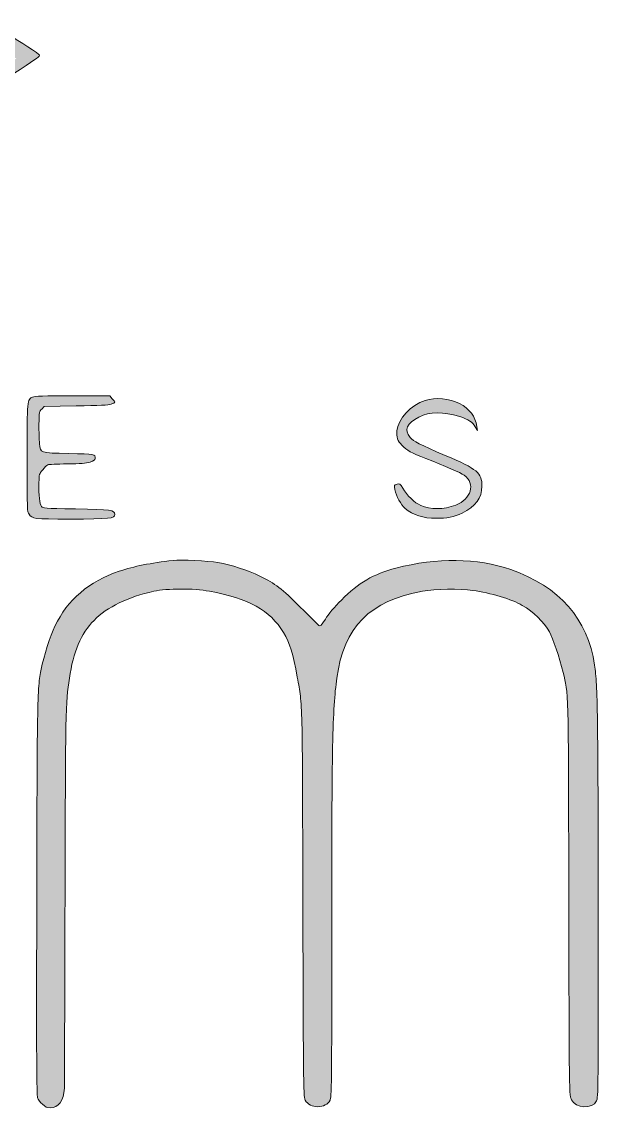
# Model space of a CAD drawing. Header units: millimetres. Extents: x 129 to 548, y 84 to 295.
# Drawn here: x 257.5 to 330.4, y 145 to 282.7 of the extents above; entities that cross this region are included whole.
import ezdxf

# ---------------------------------------------------------------- set-up
doc = ezdxf.new("R2010")
doc.units = ezdxf.units.MM
doc.header["$MEASUREMENT"] = 0
doc.layers.add('Layer 1', color=7, linetype='Continuous', lineweight=0)

# ---------------------------------------------------------------- blocks, each defined once
blk = doc.blocks.new('Block_0')
at = {"layer": 'Layer 1', "true_color": 0x000000, "transparency": 33554687}
h = blk.add_hatch(color=18, dxfattribs=at)
h.dxf.hatch_style = 2
edge = h.paths.add_edge_path()
edge.add_spline(control_points=[(256.8, 278.09), (256.8, 278.04), (256.37, 277.73), (255.87, 277.43), (255.87, 277.43), (254.93, 276.86), (254.93, 276.86), (254.93, 276.86), (254.05, 277.48), (254.05, 277.48), (253.56, 277.82), (253.16, 278.11), (253.16, 278.13), (253.16, 278.16), (253.98, 278.18), (254.98, 278.18), (255.98, 278.18), (256.8, 278.13), (256.8, 278.09)], knot_values=[0, 0, 0, 0, 1, 1, 1, 2, 2, 2, 3, 3, 3, 4, 4, 4, 5, 5, 5, 6, 6, 6, 6], degree=3, periodic=0)
edge = h.paths.add_edge_path()
edge.add_spline(control_points=[(249.48, 277.86), (250.49, 277.16), (251.86, 276.13), (251.87, 276.04), (251.87, 275.89), (251.02, 275.94), (250.28, 276.13), (249.27, 276.38), (248.18, 276.95), (247.61, 277.5), (247.61, 277.5), (247.11, 277.98), (247.11, 277.98), (247.11, 277.98), (247.41, 278.07), (247.41, 278.07), (247.57, 278.12), (247.99, 278.16), (248.36, 278.17), (248.9, 278.18), (249.1, 278.12), (249.48, 277.86)], knot_values=[0, 0, 0, 0, 1, 1, 1, 2, 2, 2, 3, 3, 3, 4, 4, 4, 5, 5, 5, 6, 6, 6, 7, 7, 7, 7], degree=3, periodic=0)
edge = h.paths.add_edge_path()
edge.add_spline(control_points=[(251.69, 278.17), (252.08, 278.1), (252.61, 277.93), (252.87, 277.8), (253.52, 277.46), (254.46, 276.74), (254.36, 276.64), (254.26, 276.55), (252.68, 276.07), (252.48, 276.07), (252.34, 276.07), (251.15, 277.01), (250.42, 277.7), (250.42, 277.7), (249.98, 278.12), (249.98, 278.12), (249.98, 278.12), (250.42, 278.19), (250.42, 278.19), (250.67, 278.23), (250.91, 278.27), (250.94, 278.28), (250.98, 278.28), (251.32, 278.24), (251.69, 278.17)], knot_values=[0, 0, 0, 0, 1, 1, 1, 2, 2, 2, 3, 3, 3, 4, 4, 4, 5, 5, 5, 6, 6, 6, 7, 7, 7, 8, 8, 8, 8], degree=3, periodic=0)
edge = h.paths.add_edge_path()
edge.add_spline(control_points=[(255.74, 279.45), (255.95, 279.29), (256.21, 279.06), (256.3, 278.92), (256.3, 278.92), (256.47, 278.65), (256.47, 278.65), (256.47, 278.65), (254.94, 278.65), (254.94, 278.65), (254.1, 278.65), (253.38, 278.7), (253.33, 278.75), (253.24, 278.91), (254.67, 279.71), (255.05, 279.71), (255.21, 279.71), (255.53, 279.59), (255.74, 279.45)], knot_values=[0, 0, 0, 0, 1, 1, 1, 2, 2, 2, 3, 3, 3, 4, 4, 4, 5, 5, 5, 6, 6, 6, 6], degree=3, periodic=0)
edge = h.paths.add_edge_path()
edge.add_spline(control_points=[(253.58, 280.39), (253.99, 280.23), (254.32, 280.07), (254.3, 280), (254.22, 279.76), (252.78, 278.88), (252.2, 278.71), (251.54, 278.52), (250.38, 278.47), (250.13, 278.64), (249.91, 278.78), (252.26, 280.63), (252.67, 280.64), (252.75, 280.64), (253.16, 280.53), (253.58, 280.39)], knot_values=[0, 0, 0, 0, 1, 1, 1, 2, 2, 2, 3, 3, 3, 4, 4, 4, 5, 5, 5, 5], degree=3, periodic=0)
edge = h.paths.add_edge_path()
edge.add_spline(control_points=[(251.68, 280.67), (251.74, 280.57), (249.7, 278.93), (249.2, 278.66), (248.92, 278.52), (246.94, 278.48), (246.94, 278.63), (246.94, 278.78), (247.78, 279.54), (248.35, 279.89), (249.11, 280.36), (250.31, 280.76), (251.01, 280.76), (251.34, 280.76), (251.64, 280.71), (251.68, 280.67)], knot_values=[0, 0, 0, 0, 1, 1, 1, 2, 2, 2, 3, 3, 3, 4, 4, 4, 5, 5, 5, 5], degree=3, periodic=0)
edge = h.paths.add_edge_path()
edge.add_spline(control_points=[(250.75, 282.5), (250.38, 282.3), (249.86, 281.78), (249.68, 281.44), (249.68, 281.44), (249.52, 281.13), (249.52, 281.13), (249.52, 281.13), (248.98, 281.36), (248.98, 281.36), (247.98, 281.81), (247.06, 281.63), (246.42, 280.88), (246, 280.36), (245.91, 279.85), (245.93, 278.18), (245.96, 276.54), (246.07, 276.22), (246.75, 275.62), (247.3, 275.14), (247.9, 275.03), (248.58, 275.29), (248.87, 275.41), (249.19, 275.53), (249.29, 275.55), (249.4, 275.59), (249.59, 275.42), (249.83, 275.09), (250.69, 273.86), (252.33, 273.88), (253.04, 275.13), (253.04, 275.13), (253.36, 275.66), (253.36, 275.66), (253.36, 275.66), (254.34, 275.61), (254.34, 275.61), (255.04, 275.59), (255.47, 275.62), (255.75, 275.75), (255.99, 275.84), (257, 276.48), (258.01, 277.15), (259.71, 278.28), (259.84, 278.39), (259.65, 278.55), (259.04, 279.07), (256.14, 280.91), (255.67, 281.08), (255.15, 281.25), (254.36, 281.24), (253.69, 281.05), (253.5, 281.01), (253.39, 281.1), (253.12, 281.58), (252.88, 282.04), (252.68, 282.24), (252.3, 282.4), (251.75, 282.66), (251.1, 282.7), (250.75, 282.5)], knot_values=[0, 0, 0, 0, 1, 1, 1, 2, 2, 2, 3, 3, 3, 4, 4, 4, 5, 5, 5, 6, 6, 6, 7, 7, 7, 8, 8, 8, 9, 9, 9, 10, 10, 10, 11, 11, 11, 12, 12, 12, 13, 13, 13, 14, 14, 14, 15, 15, 15, 16, 16, 16, 17, 17, 17, 18, 18, 18, 19, 19, 19, 20, 20, 20, 20], degree=3, periodic=0)
h = blk.add_hatch(color=18, dxfattribs=at)
h.dxf.hatch_style = 2
edge = h.paths.add_edge_path()
edge.add_spline(control_points=[(258.84, 235.17), (258.15, 234.87), (258.15, 234.9), (258.15, 227.45), (258.15, 220.76), (258.15, 220.68), (258.39, 220.35), (258.85, 219.73), (258.87, 219.73), (263.63, 219.73), (268.62, 219.73), (269.24, 219.79), (269.24, 220.31), (269.24, 220.88), (268.8, 220.94), (264.27, 221.01), (260.22, 221.08), (260.18, 221.08), (259.97, 221.33), (259.73, 221.63), (259.61, 222.7), (259.65, 224.36), (259.67, 225.41), (259.68, 225.43), (260.12, 225.97), (260.37, 226.26), (260.66, 226.56), (260.76, 226.6), (260.87, 226.65), (261.97, 226.7), (263.19, 226.71), (264.98, 226.73), (265.57, 226.78), (266.11, 226.95), (266.63, 227.12), (266.77, 227.21), (266.77, 227.4), (266.77, 227.95), (266.74, 227.95), (263.44, 228.02), (259.72, 228.11), (259.85, 228.06), (259.72, 229.3), (259.67, 229.75), (259.64, 230.84), (259.65, 231.72), (259.67, 233.32), (259.67, 233.34), (260, 233.66), (260, 233.66), (260.32, 233.99), (260.32, 233.99), (260.32, 233.99), (264.34, 234.06), (264.34, 234.06), (267.28, 234.1), (268.48, 234.16), (268.8, 234.28), (269.04, 234.36), (269.24, 234.48), (269.24, 234.53), (269.24, 234.57), (269.1, 234.77), (268.93, 234.97), (268.93, 234.97), (268.63, 235.34), (268.63, 235.34), (268.63, 235.34), (263.92, 235.34), (263.92, 235.34), (260.25, 235.33), (259.12, 235.29), (258.84, 235.17)], knot_values=[0, 0, 0, 0, 1, 1, 1, 2, 2, 2, 3, 3, 3, 4, 4, 4, 5, 5, 5, 6, 6, 6, 7, 7, 7, 8, 8, 8, 9, 9, 9, 10, 10, 10, 11, 11, 11, 12, 12, 12, 13, 13, 13, 14, 14, 14, 15, 15, 15, 16, 16, 16, 17, 17, 17, 18, 18, 18, 19, 19, 19, 20, 20, 20, 21, 21, 21, 22, 22, 22, 23, 23, 23, 24, 24, 24, 24], degree=3, periodic=0)
h = blk.add_hatch(color=18, dxfattribs=at)
h.dxf.hatch_style = 2
edge = h.paths.add_edge_path()
edge.add_spline(control_points=[(308.54, 234.76), (306.73, 234.18), (305.1, 232.41), (304.94, 230.88), (304.87, 230.14), (305.06, 229.62), (305.6, 229.07), (306.25, 228.4), (306.75, 228.12), (308.6, 227.4), (311.02, 226.46), (313.02, 225.6), (313.47, 225.27), (314.93, 224.2), (314.38, 222.25), (312.4, 221.5), (310.83, 220.91), (309.19, 220.89), (307.97, 221.44), (307.2, 221.79), (306.22, 222.72), (305.7, 223.64), (305.37, 224.2), (305.3, 224.23), (304.85, 224.12), (304.62, 224.06), (304.62, 224.01), (304.71, 223.45), (304.86, 222.63), (305.45, 221.56), (306.02, 221.06), (307, 220.23), (308.27, 219.83), (309.93, 219.82), (311.27, 219.82), (312.16, 220), (313.2, 220.49), (314.91, 221.31), (315.72, 222.4), (315.72, 223.88), (315.71, 225.58), (315.17, 226.04), (311.08, 227.78), (307.8, 229.18), (307.07, 229.55), (306.63, 230.07), (305.84, 231.01), (306.21, 231.85), (307.75, 232.64), (309.11, 233.34), (310.8, 233.35), (312.9, 232.7), (314.01, 232.34), (314.52, 232), (314.87, 231.41), (314.87, 231.41), (315.16, 230.94), (315.16, 230.94), (315.16, 230.94), (315.07, 231.46), (315.07, 231.46), (314.92, 232.66), (314.11, 233.72), (312.89, 234.34), (311.62, 234.99), (309.8, 235.16), (308.54, 234.76)], knot_values=[0, 0, 0, 0, 1, 1, 1, 2, 2, 2, 3, 3, 3, 4, 4, 4, 5, 5, 5, 6, 6, 6, 7, 7, 7, 8, 8, 8, 9, 9, 9, 10, 10, 10, 11, 11, 11, 12, 12, 12, 13, 13, 13, 14, 14, 14, 15, 15, 15, 16, 16, 16, 17, 17, 17, 18, 18, 18, 19, 19, 19, 20, 20, 20, 21, 21, 21, 22, 22, 22, 22], degree=3, periodic=0)
h = blk.add_hatch(color=18, dxfattribs=at)
h.dxf.hatch_style = 2
edge = h.paths.add_edge_path()
edge.add_spline(control_points=[(276.63, 214.49), (273.77, 214.16), (271.69, 213.75), (269.79, 213.11), (266.01, 211.84), (263.24, 209.48), (261.67, 206.17), (261.07, 204.91), (260.26, 202.38), (259.91, 200.7), (259.45, 198.5), (259.4, 195.88), (259.37, 169.96), (259.33, 151.63), (259.36, 146.8), (259.47, 146.46), (259.56, 146.23), (259.84, 145.84), (260.1, 145.62), (260.47, 145.28), (260.65, 145.19), (261.06, 145.19), (262.16, 145.19), (262.8, 146.05), (262.87, 147.66), (262.88, 148.14), (262.92, 159), (262.95, 171.78), (263.01, 195.63), (263.02, 196.38), (263.5, 199.57), (263.99, 202.93), (264.97, 205.2), (266.62, 206.9), (268.27, 208.58), (270.99, 209.9), (274.17, 210.58), (275.91, 210.96), (279.24, 210.96), (281.22, 210.59), (286.19, 209.68), (288.9, 208.18), (290.59, 205.37), (291.43, 203.99), (291.82, 202.72), (292.35, 199.71), (293.03, 195.83), (292.98, 197.46), (293.05, 170.96), (293.13, 146.68), (293.13, 146.54), (293.36, 146.13), (293.67, 145.62), (294.25, 145.31), (294.94, 145.31), (295.65, 145.31), (296.25, 145.63), (296.49, 146.13), (296.69, 146.52), (296.71, 147.79), (296.71, 167.49), (296.71, 191.31), (296.79, 195.38), (297.35, 199.6), (298.22, 206.05), (301.52, 209.4), (308.21, 210.59), (309.8, 210.88), (312.96, 210.94), (314.55, 210.7), (316.75, 210.4), (319.53, 209.55), (320.83, 208.8), (322.22, 207.99), (323.55, 206.7), (324.25, 205.44), (324.72, 204.6), (325.5, 202.31), (325.99, 200.31), (326.68, 197.46), (326.66, 198.58), (326.71, 173.77), (326.76, 145.91), (326.75, 146.79), (327.05, 146.2), (327.57, 145.1), (329.68, 144.99), (330.23, 146.04), (330.43, 146.4), (330.44, 147.68), (330.43, 170.49), (330.42, 194.82), (330.36, 198.6), (329.97, 201.23), (329.12, 207.07), (325.51, 211.19), (319.37, 213.32), (315.11, 214.8), (310.02, 214.86), (304.82, 213.51), (301.99, 212.77), (300.1, 211.65), (297.94, 209.47), (297.09, 208.62), (296.27, 207.66), (295.9, 207.07), (295.37, 206.26), (295.24, 206.13), (295.09, 206.25), (294.99, 206.33), (293.93, 207.38), (292.73, 208.59), (290.4, 210.9), (289.57, 211.55), (287.6, 212.51), (286.12, 213.24), (283.97, 213.93), (282.31, 214.21), (280.99, 214.44), (277.66, 214.61), (276.63, 214.49)], knot_values=[0, 0, 0, 0, 1, 1, 1, 2, 2, 2, 3, 3, 3, 4, 4, 4, 5, 5, 5, 6, 6, 6, 7, 7, 7, 8, 8, 8, 9, 9, 9, 10, 10, 10, 11, 11, 11, 12, 12, 12, 13, 13, 13, 14, 14, 14, 15, 15, 15, 16, 16, 16, 17, 17, 17, 18, 18, 18, 19, 19, 19, 20, 20, 20, 21, 21, 21, 22, 22, 22, 23, 23, 23, 24, 24, 24, 25, 25, 25, 26, 26, 26, 27, 27, 27, 28, 28, 28, 29, 29, 29, 30, 30, 30, 31, 31, 31, 32, 32, 32, 33, 33, 33, 34, 34, 34, 35, 35, 35, 36, 36, 36, 37, 37, 37, 38, 38, 38, 39, 39, 39, 40, 40, 40, 40], degree=3, periodic=0)
at = {"layer": 'Layer 1'}
for points, knots in [([(250.75, 282.5), (250.38, 282.3), (249.86, 281.78), (249.68, 281.44), (249.68, 281.44), (249.52, 281.13), (249.52, 281.13), (249.52, 281.13), (248.98, 281.36), (248.98, 281.36), (247.98, 281.81), (247.06, 281.63), (246.42, 280.88), (246, 280.36), (245.91, 279.85), (245.93, 278.18), (245.96, 276.54), (246.07, 276.22), (246.75, 275.62), (247.3, 275.14), (247.9, 275.03), (248.58, 275.29), (248.87, 275.41), (249.19, 275.53), (249.29, 275.55), (249.4, 275.59), (249.59, 275.42), (249.83, 275.09), (250.69, 273.86), (252.33, 273.88), (253.04, 275.13), (253.04, 275.13), (253.36, 275.66), (253.36, 275.66), (253.36, 275.66), (254.34, 275.61), (254.34, 275.61), (255.04, 275.59), (255.47, 275.62), (255.75, 275.75), (255.99, 275.84), (257, 276.48), (258.01, 277.15), (259.71, 278.28), (259.84, 278.39), (259.65, 278.55), (259.04, 279.07), (256.14, 280.91), (255.67, 281.08), (255.15, 281.25), (254.36, 281.24), (253.69, 281.05), (253.5, 281.01), (253.39, 281.1), (253.12, 281.58), (252.88, 282.04), (252.68, 282.24), (252.3, 282.4), (251.75, 282.66), (251.1, 282.7), (250.75, 282.5)], [0, 0, 0, 0, 1, 1, 1, 2, 2, 2, 3, 3, 3, 4, 4, 4, 5, 5, 5, 6, 6, 6, 7, 7, 7, 8, 8, 8, 9, 9, 9, 10, 10, 10, 11, 11, 11, 12, 12, 12, 13, 13, 13, 14, 14, 14, 15, 15, 15, 16, 16, 16, 17, 17, 17, 18, 18, 18, 19, 19, 19, 20, 20, 20, 20]), ([(258.84, 235.17), (258.15, 234.87), (258.15, 234.9), (258.15, 227.45), (258.15, 220.76), (258.15, 220.68), (258.39, 220.35), (258.85, 219.73), (258.87, 219.73), (263.63, 219.73), (268.62, 219.73), (269.24, 219.79), (269.24, 220.31), (269.24, 220.88), (268.8, 220.94), (264.27, 221.01), (260.22, 221.08), (260.18, 221.08), (259.97, 221.33), (259.73, 221.63), (259.61, 222.7), (259.65, 224.36), (259.67, 225.41), (259.68, 225.43), (260.12, 225.97), (260.37, 226.26), (260.66, 226.56), (260.76, 226.6), (260.87, 226.65), (261.97, 226.7), (263.19, 226.71), (264.98, 226.73), (265.57, 226.78), (266.11, 226.95), (266.63, 227.12), (266.77, 227.21), (266.77, 227.4), (266.77, 227.95), (266.74, 227.95), (263.44, 228.02), (259.72, 228.11), (259.85, 228.06), (259.72, 229.3), (259.67, 229.75), (259.64, 230.84), (259.65, 231.72), (259.67, 233.32), (259.67, 233.34), (260, 233.66), (260, 233.66), (260.32, 233.99), (260.32, 233.99), (260.32, 233.99), (264.34, 234.06), (264.34, 234.06), (267.28, 234.1), (268.48, 234.16), (268.8, 234.28), (269.04, 234.36), (269.24, 234.48), (269.24, 234.53), (269.24, 234.57), (269.1, 234.77), (268.93, 234.97), (268.93, 234.97), (268.63, 235.34), (268.63, 235.34), (268.63, 235.34), (263.92, 235.34), (263.92, 235.34), (260.25, 235.33), (259.12, 235.29), (258.84, 235.17)], [0, 0, 0, 0, 1, 1, 1, 2, 2, 2, 3, 3, 3, 4, 4, 4, 5, 5, 5, 6, 6, 6, 7, 7, 7, 8, 8, 8, 9, 9, 9, 10, 10, 10, 11, 11, 11, 12, 12, 12, 13, 13, 13, 14, 14, 14, 15, 15, 15, 16, 16, 16, 17, 17, 17, 18, 18, 18, 19, 19, 19, 20, 20, 20, 21, 21, 21, 22, 22, 22, 23, 23, 23, 24, 24, 24, 24]), ([(308.54, 234.76), (306.73, 234.18), (305.1, 232.41), (304.94, 230.88), (304.87, 230.14), (305.06, 229.62), (305.6, 229.07), (306.25, 228.4), (306.75, 228.12), (308.6, 227.4), (311.02, 226.46), (313.02, 225.6), (313.47, 225.27), (314.93, 224.2), (314.38, 222.25), (312.4, 221.5), (310.83, 220.91), (309.19, 220.89), (307.97, 221.44), (307.2, 221.79), (306.22, 222.72), (305.7, 223.64), (305.37, 224.2), (305.3, 224.23), (304.85, 224.12), (304.62, 224.06), (304.62, 224.01), (304.71, 223.45), (304.86, 222.63), (305.45, 221.56), (306.02, 221.06), (307, 220.23), (308.27, 219.83), (309.93, 219.82), (311.27, 219.82), (312.16, 220), (313.2, 220.49), (314.91, 221.31), (315.72, 222.4), (315.72, 223.88), (315.71, 225.58), (315.17, 226.04), (311.08, 227.78), (307.8, 229.18), (307.07, 229.55), (306.63, 230.07), (305.84, 231.01), (306.21, 231.85), (307.75, 232.64), (309.11, 233.34), (310.8, 233.35), (312.9, 232.7), (314.01, 232.34), (314.52, 232), (314.87, 231.41), (314.87, 231.41), (315.16, 230.94), (315.16, 230.94), (315.16, 230.94), (315.07, 231.46), (315.07, 231.46), (314.92, 232.66), (314.11, 233.72), (312.89, 234.34), (311.62, 234.99), (309.8, 235.16), (308.54, 234.76)], [0, 0, 0, 0, 1, 1, 1, 2, 2, 2, 3, 3, 3, 4, 4, 4, 5, 5, 5, 6, 6, 6, 7, 7, 7, 8, 8, 8, 9, 9, 9, 10, 10, 10, 11, 11, 11, 12, 12, 12, 13, 13, 13, 14, 14, 14, 15, 15, 15, 16, 16, 16, 17, 17, 17, 18, 18, 18, 19, 19, 19, 20, 20, 20, 21, 21, 21, 22, 22, 22, 22]), ([(276.63, 214.49), (273.77, 214.16), (271.69, 213.75), (269.79, 213.11), (266.01, 211.84), (263.24, 209.48), (261.67, 206.17), (261.07, 204.91), (260.26, 202.38), (259.91, 200.7), (259.45, 198.5), (259.4, 195.88), (259.37, 169.96), (259.33, 151.63), (259.36, 146.8), (259.47, 146.46), (259.56, 146.23), (259.84, 145.84), (260.1, 145.62), (260.47, 145.28), (260.65, 145.19), (261.06, 145.19), (262.16, 145.19), (262.8, 146.05), (262.87, 147.66), (262.88, 148.14), (262.92, 159), (262.95, 171.78), (263.01, 195.63), (263.02, 196.38), (263.5, 199.57), (263.99, 202.93), (264.97, 205.2), (266.62, 206.9), (268.27, 208.58), (270.99, 209.9), (274.17, 210.58), (275.91, 210.96), (279.24, 210.96), (281.22, 210.59), (286.19, 209.68), (288.9, 208.18), (290.59, 205.37), (291.43, 203.99), (291.82, 202.72), (292.35, 199.71), (293.03, 195.83), (292.98, 197.46), (293.05, 170.96), (293.13, 146.68), (293.13, 146.54), (293.36, 146.13), (293.67, 145.62), (294.25, 145.31), (294.94, 145.31), (295.65, 145.31), (296.25, 145.63), (296.49, 146.13), (296.69, 146.52), (296.71, 147.79), (296.71, 167.49), (296.71, 191.31), (296.79, 195.38), (297.35, 199.6), (298.22, 206.05), (301.52, 209.4), (308.21, 210.59), (309.8, 210.88), (312.96, 210.94), (314.55, 210.7), (316.75, 210.4), (319.53, 209.55), (320.83, 208.8), (322.22, 207.99), (323.55, 206.7), (324.25, 205.44), (324.72, 204.6), (325.5, 202.31), (325.99, 200.31), (326.68, 197.46), (326.66, 198.58), (326.71, 173.77), (326.76, 145.91), (326.75, 146.79), (327.05, 146.2), (327.57, 145.1), (329.68, 144.99), (330.23, 146.04), (330.43, 146.4), (330.44, 147.68), (330.43, 170.49), (330.42, 194.82), (330.36, 198.6), (329.97, 201.23), (329.12, 207.07), (325.51, 211.19), (319.37, 213.32), (315.11, 214.8), (310.02, 214.86), (304.82, 213.51), (301.99, 212.77), (300.1, 211.65), (297.94, 209.47), (297.09, 208.62), (296.27, 207.66), (295.9, 207.07), (295.37, 206.26), (295.24, 206.13), (295.09, 206.25), (294.99, 206.33), (293.93, 207.38), (292.73, 208.59), (290.4, 210.9), (289.57, 211.55), (287.6, 212.51), (286.12, 213.24), (283.97, 213.93), (282.31, 214.21), (280.99, 214.44), (277.66, 214.61), (276.63, 214.49)], [0, 0, 0, 0, 1, 1, 1, 2, 2, 2, 3, 3, 3, 4, 4, 4, 5, 5, 5, 6, 6, 6, 7, 7, 7, 8, 8, 8, 9, 9, 9, 10, 10, 10, 11, 11, 11, 12, 12, 12, 13, 13, 13, 14, 14, 14, 15, 15, 15, 16, 16, 16, 17, 17, 17, 18, 18, 18, 19, 19, 19, 20, 20, 20, 21, 21, 21, 22, 22, 22, 23, 23, 23, 24, 24, 24, 25, 25, 25, 26, 26, 26, 27, 27, 27, 28, 28, 28, 29, 29, 29, 30, 30, 30, 31, 31, 31, 32, 32, 32, 33, 33, 33, 34, 34, 34, 35, 35, 35, 36, 36, 36, 37, 37, 37, 38, 38, 38, 39, 39, 39, 40, 40, 40, 40])]:
    blk.add_open_spline(points, degree=3, knots=knots, dxfattribs=at)

msp = doc.modelspace()

# ---------------------------------------------------------------- block references
at = {"layer": 'Layer 1'}
msp.add_blockref('Block_0', (0, 0), dxfattribs=at)

doc.saveas('drawing.dxf')
